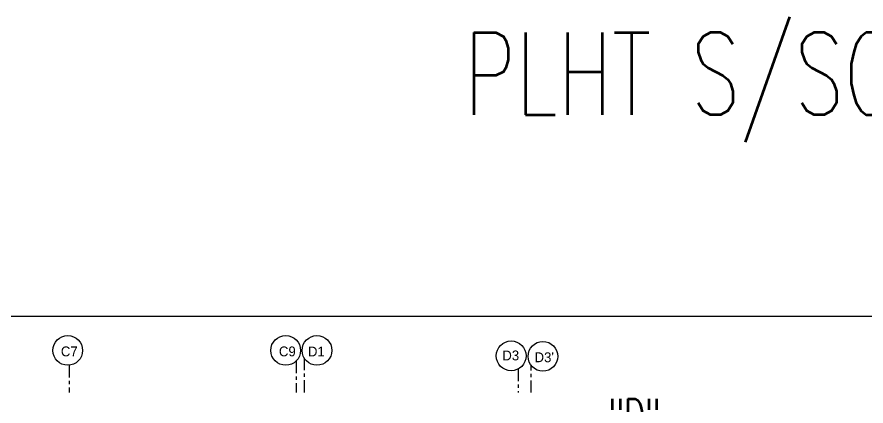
# Model space of a CAD drawing. Extents: x 308 to 787, y -199 to -146.
# Drawn here: x 337.51 to 363.32, y -157.7 to -145.86 of the extents above; entities that cross this region are included whole.
import ezdxf

# ---------------------------------------------------------------- set-up
doc = ezdxf.new("R2010")
doc.units = 0
doc.header["$LTSCALE"] = 0.5
doc.header["$MEASUREMENT"] = 0
doc.linetypes.add('AXES2', pattern=[1.125, 0.75, -0.125, 0.125, -0.125])
for name, color, linetype in [('A05-AXES', 13, 'AXES2'), ('A19-COTATIONS', 146, 'CONTINUOUS'), ('AXES', 6, 'AXES2'), ('CADRE-CART', 7, 'CONTINUOUS')]:
    doc.layers.add(name, color=color, linetype=linetype)
doc.styles.add('CGotH', font='GOTHIC.TTF')
doc.styles.add('ROMANS8', font='romans.shx', dxfattribs={"width": 0.7})

msp = doc.modelspace()

# ---------------------------------------------------------------- linework, layer by layer
at = {"layer": 'A19-COTATIONS', "color": 242, "lineweight": 30, "ltscale": 10, "true_color": 0xcd2027}
for centre in [(339.0496, -156.0109), (345.6749, -156.0106), (346.6264, -156.0106), (352.5286, -156.1753), (353.4942, -156.1903)]:
    msp.add_circle(centre, 0.4522, dxfattribs=at)
at = {"layer": 'AXES', "color": 1}
for p, q in [((345.9959, -156.3291), (345.9959, -157.296)), ((346.2359, -156.2386), (346.2359, -157.296)), ((339.0959, -156.4608), (339.0959, -157.296)), ((352.7459, -156.572), (352.7459, -157.296)), ((353.136, -157.296), (353.136, -156.4663))]:
    msp.add_line(p, q, dxfattribs=at)
at = {"layer": 'CADRE-CART', "color": 1}
msp.add_lwpolyline([(307.8533, -154.9648), (437.1328, -154.9648), (437.1328, -198.9648), (307.8533, -198.9648)], close=True, dxfattribs=at)

# ---------------------------------------------------------------- texts
at = {"layer": 'A05-AXES', "color": 1, "ltscale": 0.5, "char_height": 0.3, "width": 0.3408, "attachment_point": 2, "rotation": 0.00168, "line_spacing_factor": 1.032839, "style": 'CGotH'}
for s, insert in [('C7', (339.096, -155.8903)), ('C9', (345.7249, -155.8903)), ('D1', (346.607, -155.8942)), ('D3', (352.5157, -156.0137)), ("D3'", (353.5341, -156.0692))]:
    msp.add_mtext(s, dxfattribs=dict(at, insert=insert))
at = {"layer": 'CADRE-CART', "color": 4, "style": 'ROMANS8', "width": 0.7}
for s, height, p in [('PLHT S/SOL', 2.5, (351.0916, -148.8349)), ('"D"', 1, (355.4801, -158.4828))]:
    msp.add_text(s, height=height, dxfattribs=at).set_placement(p)

doc.saveas('drawing.dxf')
